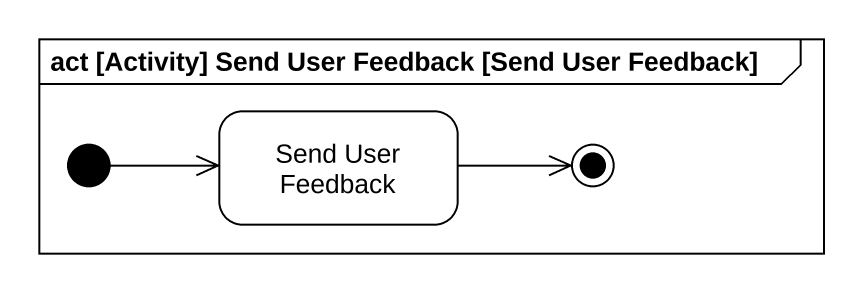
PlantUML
@startuml
mainframe act [Activity] Send User Feedback [Send User Feedback]
hide empty description
state "Send User Feedback" as Send_User_Feedback
[*] -right-> Send_User_Feedback
Send_User_Feedback -right-> [*]
@enduml
